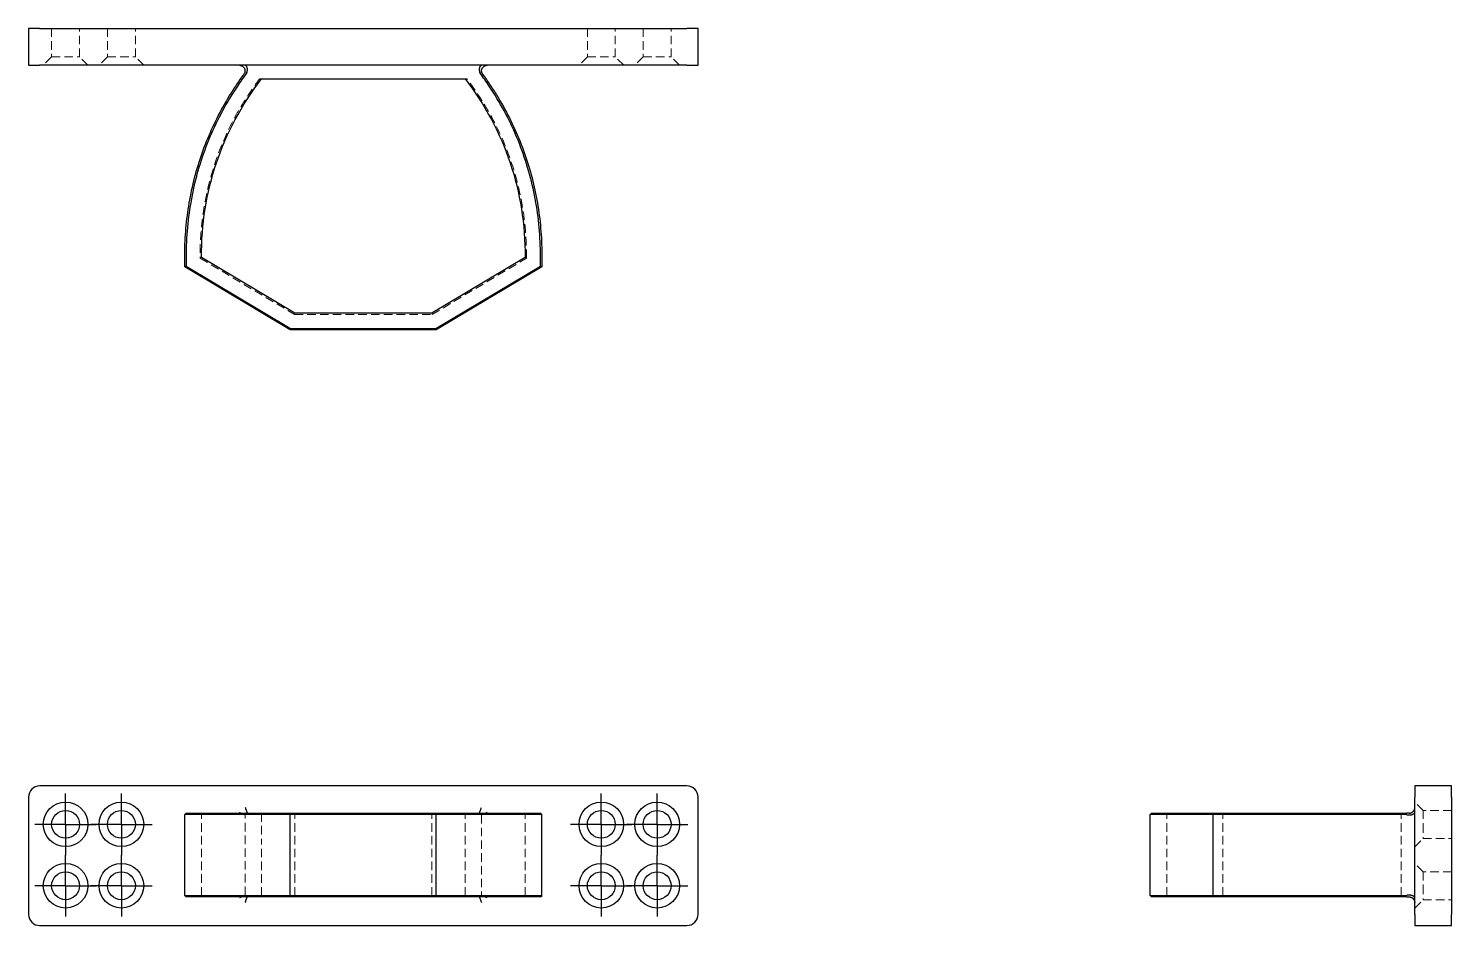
# Model space of a CAD drawing. Header units: millimetres. Extents: x 33 to 246, y 47 to 181.
import ezdxf

# ---------------------------------------------------------------- set-up
doc = ezdxf.new("R2010")
doc.units = ezdxf.units.MM
doc.linetypes.add('HIDDEN', pattern=[1.905, 1.27, -0.635])
doc.layers.add('10', color=7, linetype='Continuous')

# ---------------------------------------------------------------- blocks, each defined once
blk = doc.blocks.new('SW_CENTERMARKSYMBOL_0')
at = {"layer": '10', "color": 0}
for p, q in [((0, 2.5), (0, 4.58)), ((0, 0), (0, 2.5)), ((-2.5, 0), (-4.58, 0)), ((0, 0), (-2.5, 0)), ((0, 0), (0, -2.5)), ((0, 0), (2.5, 0)), ((2.5, 0), (4.58, 0)), ((0, -2.5), (0, -4.58))]:
    blk.add_line(p, q, dxfattribs=at)
blk = doc.blocks.new('SW_CENTERMARKSYMBOL_1')
at = {"layer": '10', "color": 0}
for p, q in [((0, 2.5), (0, 4.58)), ((0, 0), (0, 2.5)), ((-2.5, 0), (-4.58, 0)), ((0, 0), (-2.5, 0)), ((0, 0), (0, -2.5)), ((0, 0), (2.5, 0)), ((2.5, 0), (4.58, 0)), ((0, -2.5), (0, -4.58))]:
    blk.add_line(p, q, dxfattribs=at)
blk = doc.blocks.new('SW_CENTERMARKSYMBOL_2')
at = {"layer": '10', "color": 0}
for p, q in [((0, 2.5), (0, 4.58)), ((0, 0), (0, 2.5)), ((-2.5, 0), (-4.58, 0)), ((0, 0), (-2.5, 0)), ((0, 0), (0, -2.5)), ((0, 0), (2.5, 0)), ((2.5, 0), (4.58, 0)), ((0, -2.5), (0, -4.58))]:
    blk.add_line(p, q, dxfattribs=at)
blk = doc.blocks.new('SW_CENTERMARKSYMBOL_3')
at = {"layer": '10', "color": 0}
for p, q in [((0, 2.5), (0, 4.58)), ((0, 0), (0, 2.5)), ((-2.5, 0), (-4.58, 0)), ((0, 0), (-2.5, 0)), ((0, 0), (0, -2.5)), ((0, 0), (2.5, 0)), ((2.5, 0), (4.58, 0)), ((0, -2.5), (0, -4.58))]:
    blk.add_line(p, q, dxfattribs=at)
blk = doc.blocks.new('SW_CENTERMARKSYMBOL_4')
at = {"layer": '10', "color": 0}
for p, q in [((0, 2.5), (0, 4.58)), ((0, 0), (0, 2.5)), ((-2.5, 0), (-4.58, 0)), ((0, 0), (-2.5, 0)), ((0, 0), (0, -2.5)), ((0, 0), (2.5, 0)), ((2.5, 0), (4.58, 0)), ((0, -2.5), (0, -4.58))]:
    blk.add_line(p, q, dxfattribs=at)
blk = doc.blocks.new('SW_CENTERMARKSYMBOL_5')
at = {"layer": '10', "color": 0}
for p, q in [((0, 2.5), (0, 4.58)), ((0, 0), (0, 2.5)), ((-2.5, 0), (-4.58, 0)), ((0, 0), (-2.5, 0)), ((0, 0), (0, -2.5)), ((0, 0), (2.5, 0)), ((2.5, 0), (4.58, 0)), ((0, -2.5), (0, -4.58))]:
    blk.add_line(p, q, dxfattribs=at)
blk = doc.blocks.new('SW_CENTERMARKSYMBOL_6')
at = {"layer": '10', "color": 0}
for p, q in [((0, 2.5), (0, 4.58)), ((0, 0), (0, 2.5)), ((-2.5, 0), (-4.58, 0)), ((0, 0), (-2.5, 0)), ((0, 0), (0, -2.5)), ((0, 0), (2.5, 0)), ((2.5, 0), (4.58, 0)), ((0, -2.5), (0, -4.58))]:
    blk.add_line(p, q, dxfattribs=at)
blk = doc.blocks.new('SW_CENTERMARKSYMBOL_7')
at = {"layer": '10', "color": 0}
for p, q in [((0, 2.5), (0, 4.58)), ((0, 0), (0, 2.5)), ((-2.5, 0), (-4.58, 0)), ((0, 0), (-2.5, 0)), ((0, 0), (0, -2.5)), ((0, 0), (2.5, 0)), ((2.5, 0), (4.58, 0)), ((0, -2.5), (0, -4.58))]:
    blk.add_line(p, q, dxfattribs=at)

msp = doc.modelspace()

# ---------------------------------------------------------------- linework, layer by layer
at = {"color": 7, "linetype": 'Continuous', "lineweight": 25}
for p, q in [((33, 180.5), (33, 175)), ((34.67, 180.5), (33, 180.5)), ((34.67, 180.5), (131.33, 180.5)), ((133, 180.5), (131.33, 180.5)), ((133, 175), (133, 180.5)), ((33, 175), (34.67, 175)), ((131.33, 175), (34.67, 175)), ((131.33, 175), (133, 175)), ((67.79, 173), (98.21, 173)), ((56.54, 145.03), (56.33, 144.92)), ((72.1, 135.5), (56.33, 144.91)), ((56.54, 145.03), (72.15, 135.71)), ((72.79, 138), (58.83, 146.33)), ((107.17, 146.33), (93.21, 138)), ((93.85, 135.71), (109.46, 145.03)), ((109.67, 144.91), (93.9, 135.5)), ((93.21, 138), (72.79, 138)), ((72.15, 135.71), (72.1, 135.5)), ((93.9, 135.5), (72.1, 135.5)), ((72.15, 135.71), (93.85, 135.71)), ((93.85, 135.71), (93.9, 135.5)), ((131.33, 67.42), (34.67, 67.42)), ((240, 67.42), (240, 65.75)), ((245.5, 67.42), (240, 67.42)), ((245.5, 65.75), (245.5, 67.42)), ((33, 65.75), (33, 48.25)), ((133, 48.25), (133, 65.75)), ((240, 48.25), (240, 65.75)), ((245.5, 65.75), (245.5, 48.25)), ((56.54, 63.36), (56.31, 63.13)), ((56.54, 63.35), (56.33, 63.15)), ((72.1, 63.15), (56.33, 63.15)), ((56.33, 51.06), (56.33, 63.15)), ((56.54, 63.35), (72.15, 63.35)), ((72.15, 63.35), (72.1, 63.15)), ((72.1, 51.06), (72.1, 63.15)), ((93.9, 63.15), (72.1, 63.15)), ((72.15, 63.35), (93.85, 63.35)), ((93.85, 63.35), (93.9, 63.15)), ((93.85, 63.35), (109.46, 63.35)), ((109.67, 63.15), (93.9, 63.15)), ((93.9, 51.06), (93.9, 63.15)), ((109.67, 63.15), (109.46, 63.36)), ((109.69, 63.13), (109.67, 63.15)), ((109.67, 51.06), (109.67, 63.15)), ((200.71, 63.35), (200.5, 63.15)), ((209.91, 63.15), (200.5, 63.15)), ((200.5, 51.06), (200.5, 63.15)), ((200.71, 63.35), (210.03, 63.35)), ((209.91, 51.06), (209.91, 63.15)), ((56.31, 51.08), (56.33, 51.06)), ((56.33, 51.06), (56.54, 50.85)), ((56.33, 51.06), (72.1, 51.06)), ((72.1, 51.06), (72.15, 50.85)), ((72.1, 51.06), (93.9, 51.06)), ((93.9, 51.06), (93.85, 50.85)), ((93.9, 51.06), (109.67, 51.06)), ((109.46, 50.85), (109.69, 51.08)), ((109.67, 51.06), (109.46, 50.85)), ((200.5, 51.06), (209.91, 51.06)), ((200.5, 51.06), (200.71, 50.85)), ((209.92, 51.06), (210.03, 50.85)), ((72.15, 50.85), (56.54, 50.85)), ((93.85, 50.85), (72.15, 50.85)), ((109.46, 50.85), (93.85, 50.85)), ((210.03, 50.85), (200.71, 50.85)), ((240, 48.25), (240, 46.58)), ((245.5, 46.58), (245.5, 48.25)), ((34.67, 46.58), (131.33, 46.58)), ((240, 46.58), (245.5, 46.58))]:
    msp.add_line(p, q, dxfattribs=at)
at = {"color": 7, "linetype": 'HIDDEN', "lineweight": 18}
for p, q in [((36.46, 180.5), (36.46, 176.25)), ((40.63, 176.25), (40.63, 180.5)), ((44.79, 180.5), (44.79, 176.25)), ((48.96, 176.25), (48.96, 180.5)), ((116.46, 180.5), (116.46, 176.25)), ((120.63, 176.25), (120.63, 180.5)), ((124.79, 180.5), (124.79, 176.25)), ((128.96, 176.25), (128.96, 180.5)), ((36.46, 176.25), (35.21, 175)), ((36.46, 176.25), (40.63, 176.25)), ((41.88, 175), (40.63, 176.25)), ((44.79, 176.25), (43.54, 175)), ((44.79, 176.25), (48.96, 176.25)), ((50.21, 175), (48.96, 176.25)), ((116.46, 176.25), (115.21, 175)), ((116.46, 176.25), (120.63, 176.25)), ((121.88, 175), (120.63, 176.25)), ((124.79, 176.25), (123.54, 175)), ((124.79, 176.25), (128.96, 176.25)), ((130.21, 175), (128.96, 176.25)), ((58.63, 146.21), (72.73, 137.79)), ((93.27, 137.79), (107.37, 146.21)), ((72.79, 138), (72.73, 137.79)), ((72.73, 137.79), (93.27, 137.79)), ((93.21, 138), (93.27, 137.79)), ((241.25, 63.77), (240, 65.02)), ((241.25, 63.77), (241.25, 61.69)), ((245.5, 63.77), (241.25, 63.77)), ((56.33, 63.15), (56.34, 63.15)), ((58.83, 51.06), (58.83, 63.35)), ((65.34, 63.09), (65.67, 63.35)), ((67.79, 63.35), (67.79, 58.98)), ((72.79, 51.06), (72.79, 63.35)), ((93.21, 51.06), (93.21, 63.35)), ((98.21, 51.06), (98.21, 63.35)), ((100.33, 63.35), (100.66, 63.09)), ((107.17, 51.06), (107.17, 63.35)), ((109.67, 63.15), (109.67, 63.15)), ((109.67, 63.15), (109.67, 63.15)), ((203, 51.06), (203, 63.35)), ((211.33, 51.06), (211.33, 63.35)), ((238, 51.06), (238, 63.35)), ((241.25, 61.69), (241.25, 59.6)), ((240, 58.35), (241.25, 59.6)), ((241.25, 59.6), (245.5, 59.6)), ((67.79, 51.06), (67.79, 58.98)), ((241.25, 54.6), (240, 55.85)), ((241.25, 54.6), (241.25, 52.52)), ((245.5, 54.6), (241.25, 54.6)), ((56.33, 51.06), (56.33, 51.06)), ((56.33, 51.06), (56.33, 51.06)), ((65.67, 50.85), (65.34, 51.12)), ((72.79, 51.06), (72.73, 50.85)), ((93.21, 51.06), (93.27, 50.85)), ((100.66, 51.12), (100.33, 50.85)), ((109.67, 51.06), (109.66, 51.06)), ((203, 51.06), (202.79, 50.85)), ((211.33, 51.06), (209.91, 51.06)), ((241.25, 52.52), (241.25, 50.44)), ((240, 49.19), (241.25, 50.44)), ((241.25, 50.44), (245.5, 50.44))]:
    msp.add_line(p, q, dxfattribs=at)
at = {"color": 7, "linetype": 'HIDDEN', "lineweight": 18, "flags": 128}
for points in [[(64.51, 175), (64.51, 175)], [(64.51, 175), (64.51, 175)], [(101.49, 175), (101.49, 175)], [(101.49, 175), (101.49, 175)], [(67.79, 173), (67.79, 173)]]:
    msp.add_lwpolyline(points, dxfattribs=at)
at = {"color": 7, "linetype": 'Continuous', "lineweight": 25, "flags": 128}
for points in [[(109.67, 144.92), (109.55, 144.98), (109.46, 145.03)], [(109.67, 63.15), (109.55, 63.26), (109.46, 63.35)], [(209.92, 63.15), (209.98, 63.26), (210.03, 63.35)], [(56.33, 51.06), (56.45, 50.95), (56.54, 50.85)]]:
    msp.add_lwpolyline(points, dxfattribs=at)
at = {"color": 7, "linetype": 'Continuous', "lineweight": 25}
for centre, radius in [((38.54, 61.69), 3.33), ((38.54, 61.69), 2.08), ((46.88, 61.69), 3.33), ((46.88, 61.69), 2.08), ((118.54, 61.69), 3.33), ((118.54, 61.69), 2.08), ((126.88, 61.69), 3.33), ((126.88, 61.69), 2.08), ((38.54, 52.52), 3.33), ((46.88, 52.52), 3.33), ((118.54, 52.52), 3.33), ((126.88, 52.52), 3.33), ((38.54, 52.52), 2.08), ((46.88, 52.52), 2.08), ((118.54, 52.52), 2.08), ((126.88, 52.52), 2.08)]:
    msp.add_circle(centre, radius, dxfattribs=at)
for centre, start, end in [((34.67, 65.75), 90, 180), ((131.33, 65.75), 0, 90), ((34.67, 48.25), 180, 270), ((131.33, 48.25), 270, 0)]:
    msp.add_arc(centre, 1.67, start, end, dxfattribs=at)
for points, knots in [([(64.51, 175), (64.54, 175), (64.59, 175), (64.67, 174.99), (64.73, 174.97), (64.79, 174.95), (64.84, 174.93), (64.94, 174.88), (65.06, 174.8), (65.19, 174.65), (65.28, 174.49), (65.33, 174.32), (65.34, 174.15), (65.33, 173.98), (65.28, 173.87), (65.26, 173.82)], [0, 0, 0, 0, 0.053937, 0.103043, 0.14735, 0.186858, 0.221558, 0.251444, 0.383923, 0.501531, 0.604012, 0.704316, 0.803102, 0.901362, 1, 1, 1, 1]), ([(65.37, 175), (65.38, 175), (65.4, 175), (65.43, 174.98), (65.46, 174.96), (65.49, 174.94), (65.51, 174.9), (65.53, 174.87), (65.55, 174.84), (65.56, 174.8), (65.57, 174.77), (65.59, 174.72), (65.62, 174.63), (65.65, 174.48), (65.66, 174.33), (65.67, 174.22), (65.67, 174.17)], [0, 0, 0, 0, 0.071354, 0.138787, 0.2023, 0.261897, 0.31758, 0.369353, 0.417223, 0.461195, 0.501278, 0.509625, 0.638681, 0.763127, 0.883403, 1, 1, 1, 1]), ([(100.33, 174.17), (100.33, 174.2), (100.33, 174.26), (100.34, 174.35), (100.35, 174.44), (100.36, 174.52), (100.38, 174.61), (100.4, 174.68), (100.42, 174.76), (100.46, 174.85), (100.5, 174.92), (100.56, 174.99), (100.6, 175), (100.63, 175)], [0, 0, 0, 0, 0.066343, 0.133798, 0.202464, 0.272432, 0.343789, 0.416616, 0.49099, 0.587982, 0.705119, 0.842452, 1, 1, 1, 1]), ([(100.74, 173.82), (100.72, 173.84), (100.7, 173.9), (100.68, 173.98), (100.67, 174.06), (100.66, 174.15), (100.66, 174.23), (100.67, 174.32), (100.69, 174.4), (100.72, 174.49), (100.76, 174.56), (100.81, 174.65), (100.88, 174.74), (100.99, 174.83), (101.13, 174.92), (101.3, 174.99), (101.43, 175), (101.49, 175)], [0, 0, 0, 0, 0.049452, 0.098695, 0.147852, 0.197034, 0.246351, 0.295931, 0.345904, 0.396358, 0.447359, 0.49897, 0.571392, 0.657542, 0.757704, 0.87188, 1, 1, 1, 1]), ([(56.33, 144.91), (56.33, 145.24), (56.33, 145.56), (56.33, 146.2), (56.33, 146.52), (56.34, 147.48), (56.36, 148.12), (56.45, 150.03), (56.56, 151.3), (56.89, 153.84), (57.1, 155.1), (57.64, 157.61), (57.96, 158.85), (59.08, 162.5), (60.03, 164.85), (61.75, 168.26), (62.37, 169.38), (63.38, 171.02), (63.72, 171.56), (64.44, 172.63), (64.8, 173.16), (65.18, 173.68)], [0, 0, 0, 0, 0.03125, 0.03125, 0.0625, 0.0625, 0.125, 0.125, 0.25, 0.25, 0.375, 0.375, 0.5, 0.5, 0.75, 0.75, 0.875, 0.875, 0.9375, 0.9375, 1, 1, 1, 1]), ([(65.55, 173.82), (65.08, 173.18), (64.63, 172.54), (63.4, 170.69), (62.65, 169.46), (60.6, 165.67), (59.48, 163.03), (58.19, 158.91), (57.83, 157.53), (57.24, 154.72), (57.01, 153.3), (56.69, 150.44), (56.59, 149.01), (56.54, 146.73), (56.54, 145.88), (56.54, 145.03)], [0.00323211, 0.00323211, 0.00323211, 0.00323211, 0.00606059, 0.00606059, 0.01122318, 0.01122318, 0.02154835, 0.02154835, 0.02671094, 0.02671094, 0.03187352, 0.03187352, 0.03703611, 0.03703611, 0.0400893, 0.0400893, 0.0400893, 0.0400893]), ([(109.46, 145.03), (109.46, 145.88), (109.46, 146.73), (109.41, 149.01), (109.31, 150.44), (108.99, 153.3), (108.76, 154.72), (108.17, 157.53), (107.81, 158.91), (106.52, 163.03), (105.4, 165.67), (103.35, 169.46), (102.6, 170.69), (101.37, 172.54), (100.92, 173.18), (100.45, 173.82)], [0.00323211, 0.00323211, 0.00323211, 0.00323211, 0.00628531, 0.00628531, 0.01144789, 0.01144789, 0.01661048, 0.01661048, 0.02177307, 0.02177307, 0.03209824, 0.03209824, 0.03726082, 0.03726082, 0.0400893, 0.0400893, 0.0400893, 0.0400893]), ([(100.82, 173.68), (101.2, 173.16), (101.56, 172.63), (102.27, 171.57), (102.62, 171.03), (103.62, 169.39), (104.24, 168.28), (105.39, 166), (105.92, 164.83), (106.88, 162.45), (107.31, 161.24), (108.42, 157.59), (108.95, 155.11), (109.44, 151.32), (109.55, 150.05), (109.64, 148.13), (109.66, 147.48), (109.67, 146.52), (109.67, 146.2), (109.67, 145.56), (109.67, 145.24), (109.67, 144.91)], [0, 0, 0, 0, 0.0625, 0.0625, 0.125, 0.125, 0.25, 0.25, 0.375, 0.375, 0.5, 0.5, 0.75, 0.75, 0.875, 0.875, 0.9375, 0.9375, 0.96875, 0.96875, 1, 1, 1, 1]), ([(65.37, 64.19), (65.38, 64.16), (65.4, 64.1), (65.43, 64.01), (65.46, 63.93), (65.49, 63.86), (65.51, 63.8), (65.53, 63.74), (65.55, 63.69), (65.56, 63.65), (65.57, 63.62), (65.59, 63.56), (65.62, 63.49), (65.65, 63.41), (65.66, 63.36), (65.67, 63.36), (65.67, 63.35)], [0, 0, 0, 0, 0.071354, 0.138787, 0.2023, 0.261897, 0.31758, 0.369353, 0.417223, 0.461195, 0.501278, 0.509625, 0.638681, 0.763127, 0.883403, 1, 1, 1, 1]), ([(100.33, 63.35), (100.33, 63.36), (100.33, 63.36), (100.34, 63.37), (100.35, 63.4), (100.36, 63.43), (100.38, 63.48), (100.4, 63.53), (100.42, 63.6), (100.46, 63.7), (100.5, 63.83), (100.56, 64), (100.6, 64.12), (100.63, 64.19)], [0, 0, 0, 0, 0.066343, 0.133798, 0.202464, 0.272432, 0.343789, 0.416616, 0.49099, 0.587982, 0.705119, 0.842452, 1, 1, 1, 1]), ([(239.17, 63.35), (239.2, 63.36), (239.26, 63.36), (239.35, 63.37), (239.44, 63.4), (239.52, 63.43), (239.61, 63.48), (239.68, 63.53), (239.76, 63.6), (239.85, 63.7), (239.92, 63.83), (239.99, 64), (240, 64.12), (240, 64.19)], [0, 0, 0, 0, 0.066343, 0.133798, 0.202464, 0.272432, 0.343789, 0.416616, 0.49099, 0.587982, 0.705119, 0.842452, 1, 1, 1, 1]), ([(64.51, 63.49), (64.58, 63.45), (64.68, 63.4), (64.77, 63.36), (64.79, 63.35)], [0, 0, 0, 0, 0.804355, 1, 1, 1, 1]), ([(101.22, 63.35), (101.23, 63.36), (101.31, 63.4), (101.41, 63.45), (101.49, 63.49)], [0, 0, 0, 0, 0.1263975, 1, 1, 1, 1]), ([(238.68, 63.14), (238.16, 63.14), (237.63, 63.15), (236.57, 63.15), (236.03, 63.14), (234.39, 63.15), (233.28, 63.15), (231, 63.14), (229.83, 63.14), (227.45, 63.15), (226.24, 63.15), (222.59, 63.15), (220.11, 63.15), (216.32, 63.15), (215.05, 63.15), (213.13, 63.15), (212.48, 63.14), (211.52, 63.15), (211.2, 63.15), (210.56, 63.15), (210.24, 63.15), (209.91, 63.15)], [0, 0, 0, 0, 0.0625, 0.0625, 0.125, 0.125, 0.25, 0.25, 0.375, 0.375, 0.5, 0.5, 0.75, 0.75, 0.875, 0.875, 0.9375, 0.9375, 0.96875, 0.96875, 1, 1, 1, 1]), ([(210.03, 63.35), (210.88, 63.35), (211.73, 63.35), (214.01, 63.35), (215.44, 63.35), (218.3, 63.35), (219.72, 63.35), (222.53, 63.35), (223.91, 63.35), (228.03, 63.35), (230.67, 63.35), (234.46, 63.35), (235.69, 63.35), (237.54, 63.35), (238.18, 63.35), (238.82, 63.35)], [0.00323211, 0.00323211, 0.00323211, 0.00323211, 0.00628531, 0.00628531, 0.01144789, 0.01144789, 0.01661048, 0.01661048, 0.02177307, 0.02177307, 0.03209824, 0.03209824, 0.03726082, 0.03726082, 0.0400893, 0.0400893, 0.0400893, 0.0400893]), ([(238.82, 63.13), (238.84, 63.12), (238.9, 63.11), (238.98, 63.1), (239.06, 63.09), (239.15, 63.09), (239.23, 63.09), (239.32, 63.1), (239.4, 63.11), (239.49, 63.12), (239.56, 63.14), (239.65, 63.16), (239.74, 63.2), (239.83, 63.25), (239.92, 63.31), (239.99, 63.39), (240, 63.46), (240, 63.49)], [0, 0, 0, 0, 0.049452, 0.098695, 0.147852, 0.197034, 0.246351, 0.295931, 0.345904, 0.396358, 0.447359, 0.49897, 0.571392, 0.657542, 0.757704, 0.87188, 1, 1, 1, 1]), ([(209.91, 51.06), (210.24, 51.06), (210.56, 51.06), (211.2, 51.06), (211.52, 51.06), (212.48, 51.06), (213.12, 51.06), (215.03, 51.06), (216.3, 51.06), (218.84, 51.06), (220.1, 51.06), (222.61, 51.06), (223.85, 51.06), (227.5, 51.06), (229.85, 51.06), (233.26, 51.06), (234.38, 51.06), (236.02, 51.06), (236.56, 51.06), (237.63, 51.06), (238.16, 51.07), (238.68, 51.06)], [0, 0, 0, 0, 0.03125, 0.03125, 0.0625, 0.0625, 0.125, 0.125, 0.25, 0.25, 0.375, 0.375, 0.5, 0.5, 0.75, 0.75, 0.875, 0.875, 0.9375, 0.9375, 1, 1, 1, 1]), ([(240, 50.72), (240, 50.73), (240, 50.76), (239.98, 50.81), (239.96, 50.85), (239.93, 50.88), (239.89, 50.92), (239.85, 50.95), (239.81, 50.97), (239.77, 51), (239.73, 51.02), (239.68, 51.03), (239.61, 51.06), (239.49, 51.09), (239.32, 51.11), (239.15, 51.12), (238.98, 51.11), (238.87, 51.09), (238.82, 51.08)], [0, 0, 0, 0, 0.060084, 0.117243, 0.171494, 0.222843, 0.271297, 0.316878, 0.359605, 0.399482, 0.436506, 0.470683, 0.502026, 0.604301, 0.704337, 0.803148, 0.901426, 1, 1, 1, 1]), ([(64.79, 50.85), (64.77, 50.84), (64.68, 50.8), (64.58, 50.76), (64.51, 50.72)], [0, 0, 0, 0, 0.216651, 1, 1, 1, 1]), ([(65.37, 50.02), (65.38, 50.05), (65.41, 50.11), (65.44, 50.2), (65.46, 50.27), (65.49, 50.35), (65.51, 50.41), (65.53, 50.47), (65.55, 50.52), (65.56, 50.56), (65.59, 50.63), (65.62, 50.72), (65.65, 50.8), (65.66, 50.84), (65.67, 50.85), (65.67, 50.85)], [0, 0, 0, 0, 0.0722528, 0.1403293, 0.2042844, 0.264119, 0.3198169, 0.371364, 0.4187568, 0.4620038, 0.5011234, 0.6327502, 0.7596053, 0.8819153, 1, 1, 1, 1]), ([(100.33, 50.85), (100.33, 50.85), (100.33, 50.85), (100.34, 50.83), (100.35, 50.81), (100.36, 50.77), (100.38, 50.73), (100.4, 50.67), (100.42, 50.6), (100.46, 50.5), (100.5, 50.37), (100.56, 50.21), (100.6, 50.09), (100.63, 50.02)], [0, 0, 0, 0, 0.067121, 0.135458, 0.205088, 0.276141, 0.348802, 0.423192, 0.499348, 0.59326, 0.707923, 0.843475, 1, 1, 1, 1]), ([(101.49, 50.72), (101.41, 50.76), (101.31, 50.81), (101.23, 50.85), (101.22, 50.85)], [0, 0, 0, 0, 0.8744165, 1, 1, 1, 1]), ([(238.82, 50.85), (238.18, 50.85), (237.54, 50.85), (235.69, 50.85), (234.46, 50.85), (230.67, 50.85), (228.03, 50.85), (223.91, 50.85), (222.53, 50.85), (219.72, 50.85), (218.3, 50.85), (215.44, 50.85), (214.01, 50.85), (211.73, 50.85), (210.88, 50.85), (210.03, 50.85)], [0.00323211, 0.00323211, 0.00323211, 0.00323211, 0.00606059, 0.00606059, 0.01122318, 0.01122318, 0.02154835, 0.02154835, 0.02671094, 0.02671094, 0.03187352, 0.03187352, 0.03703611, 0.03703611, 0.0400893, 0.0400893, 0.0400893, 0.0400893]), ([(239.17, 50.85), (239.2, 50.85), (239.26, 50.85), (239.35, 50.83), (239.44, 50.81), (239.53, 50.77), (239.61, 50.73), (239.69, 50.67), (239.77, 50.6), (239.85, 50.5), (239.93, 50.37), (239.99, 50.21), (240, 50.09), (240, 50.02)], [0, 0, 0, 0, 0.067121, 0.135458, 0.205088, 0.276141, 0.348802, 0.423192, 0.499348, 0.59326, 0.707923, 0.843475, 1, 1, 1, 1])]:
    msp.add_open_spline(points, degree=3, knots=knots, dxfattribs=at)
at = {"color": 7, "linetype": 'HIDDEN', "lineweight": 18}
for points, knots in [([(67.53, 173), (67.06, 172.37), (66.59, 171.72), (65.41, 169.96), (64.71, 168.84), (62.78, 165.38), (61.71, 162.97), (60.02, 157.92), (59.42, 155.34), (58.87, 151.39), (58.75, 150.07), (58.64, 147.9), (58.63, 147.06), (58.63, 146.21)], [0.03649619, 0.03649619, 0.03649619, 0.03649619, 0.0393486, 0.0393486, 0.04412639, 0.04412639, 0.05368198, 0.05368198, 0.06323758, 0.06323758, 0.06801537, 0.06801537, 0.07105614, 0.07105614, 0.07105614, 0.07105614]), ([(107.37, 146.21), (107.37, 147.06), (107.36, 147.9), (107.25, 150.08), (107.13, 151.4), (106.58, 155.32), (105.99, 157.89), (104.31, 162.93), (103.23, 165.36), (101.29, 168.84), (100.59, 169.97), (99.41, 171.72), (98.94, 172.36), (98.47, 173)], [0.03635471, 0.03635471, 0.03635471, 0.03635471, 0.03939508, 0.03939508, 0.04417289, 0.04417289, 0.05372852, 0.05372852, 0.06328415, 0.06328415, 0.06806196, 0.06806196, 0.07091469, 0.07091469, 0.07091469, 0.07091469]), ([(64.79, 63.35), (64.82, 63.34), (64.92, 63.29), (65.06, 63.22), (65.2, 63.16), (65.3, 63.11), (65.33, 63.1), (65.34, 63.09)], [0, 0, 0, 0, 0.119616, 0.351908, 0.558124, 0.781852, 1, 1, 1, 1]), ([(65.33, 63.09), (65.33, 63.09), (65.33, 63.09), (65.29, 63.11), (65.26, 63.13)], [0, 0, 0, 0, 0.406668, 1, 1, 1, 1]), ([(65.34, 51.12), (65.34, 52.91), (65.34, 56.9), (65.34, 60.89), (65.34, 63.09)], [0, 0, 0, 0, 0.44933, 1, 1, 1, 1]), ([(100.74, 63.13), (100.71, 63.11), (100.66, 63.09), (100.66, 63.09), (100.7, 63.11), (100.79, 63.15), (100.91, 63.21), (101.05, 63.27), (101.16, 63.33), (101.22, 63.35)], [0, 0, 0, 0, 0.15037, 0.300487, 0.452598, 0.60862, 0.721885, 0.861515, 1, 1, 1, 1]), ([(100.66, 63.09), (100.66, 61.3), (100.66, 57.31), (100.66, 53.31), (100.66, 51.11)], [0, 0, 0, 0, 0.4493048, 1, 1, 1, 1]), ([(65.34, 51.12), (65.32, 51.11), (65.3, 51.1), (65.2, 51.05), (65.06, 50.99), (64.92, 50.92), (64.82, 50.87), (64.79, 50.85)], [0, 0, 0, 0, 0.217883, 0.440947, 0.644481, 0.879552, 1, 1, 1, 1]), ([(65.26, 51.08), (65.29, 51.09), (65.33, 51.12), (65.33, 51.12), (65.33, 51.12)], [0, 0, 0, 0, 0.594744, 1, 1, 1, 1]), ([(101.22, 50.85), (101.16, 50.88), (101.05, 50.94), (100.91, 51), (100.79, 51.05), (100.7, 51.1), (100.68, 51.11), (100.66, 51.12)], [0, 0, 0, 0, 0.198034, 0.397952, 0.560342, 0.782843, 1, 1, 1, 1]), ([(100.67, 51.12), (100.67, 51.12), (100.66, 51.12), (100.71, 51.09), (100.74, 51.08)], [0, 0, 0, 0, 0.43875, 1, 1, 1, 1])]:
    msp.add_open_spline(points, degree=3, knots=knots, dxfattribs=at)
at = {"color": 7, "linetype": 'Continuous', "lineweight": 25}
for points in [[(58.83, 146.33), (58.83, 156.23), (61.82, 165.11), (67.79, 173)], [(65.18, 173.68), (65.21, 173.72), (65.24, 173.77), (65.26, 173.82)], [(65.55, 173.82), (65.62, 173.92), (65.67, 174.04), (65.67, 174.17)], [(98.21, 173), (104.18, 165.11), (107.17, 156.23), (107.17, 146.33)], [(100.33, 174.17), (100.33, 174.04), (100.38, 173.92), (100.45, 173.82)], [(100.74, 173.82), (100.76, 173.77), (100.79, 173.72), (100.82, 173.68)], [(238.82, 63.13), (238.77, 63.14), (238.72, 63.14), (238.68, 63.14)], [(239.17, 63.35), (239.04, 63.35), (238.92, 63.35), (238.82, 63.35)], [(238.68, 51.06), (238.72, 51.06), (238.77, 51.07), (238.82, 51.08)], [(238.82, 50.85), (238.92, 50.85), (239.04, 50.85), (239.17, 50.85)]]:
    msp.add_open_spline(points, degree=3, dxfattribs=at)
at = {"color": 7, "linetype": 'HIDDEN', "lineweight": 18}
for points in [[(67.79, 173), (67.7, 173), (67.62, 173), (67.53, 173)], [(98.47, 173), (98.38, 173), (98.3, 173), (98.21, 173)], [(58.83, 146.33), (58.76, 146.29), (58.7, 146.25), (58.63, 146.21)], [(107.17, 146.33), (107.24, 146.29), (107.3, 146.25), (107.37, 146.21)], [(65.18, 63.14), (65.21, 63.14), (65.24, 63.14), (65.26, 63.13)], [(100.74, 63.13), (100.76, 63.14), (100.79, 63.14), (100.82, 63.14)], [(58.83, 51.06), (58.76, 50.99), (58.7, 50.92), (58.63, 50.85)], [(65.26, 51.08), (65.24, 51.07), (65.21, 51.06), (65.18, 51.06)], [(67.79, 51.06), (67.71, 50.99), (67.62, 50.92), (67.53, 50.85)], [(98.47, 50.85), (98.38, 50.92), (98.29, 50.99), (98.21, 51.06)], [(100.82, 51.06), (100.79, 51.06), (100.76, 51.07), (100.74, 51.08)], [(107.17, 51.06), (107.24, 50.99), (107.3, 50.92), (107.37, 50.85)], [(211.33, 51.06), (211.29, 50.99), (211.25, 50.92), (211.21, 50.85)], [(211.33, 51.06), (211.29, 50.99), (211.25, 50.92), (211.21, 50.85)], [(238, 50.85), (238, 50.92), (238, 50.99), (238, 51.06)]]:
    msp.add_open_spline(points, degree=3, dxfattribs=at)

# ---------------------------------------------------------------- block references
at = {"layer": '10'}
for name, p in [('SW_CENTERMARKSYMBOL_4', (38.54, 61.69)), ('SW_CENTERMARKSYMBOL_3', (46.88, 61.69)), ('SW_CENTERMARKSYMBOL_6', (118.54, 61.69)), ('SW_CENTERMARKSYMBOL_1', (126.88, 61.69)), ('SW_CENTERMARKSYMBOL_2', (38.54, 52.52)), ('SW_CENTERMARKSYMBOL_5', (46.88, 52.52)), ('SW_CENTERMARKSYMBOL_0', (118.54, 52.52)), ('SW_CENTERMARKSYMBOL_7', (126.88, 52.52))]:
    msp.add_blockref(name, p, dxfattribs=at)

doc.saveas('drawing.dxf')
